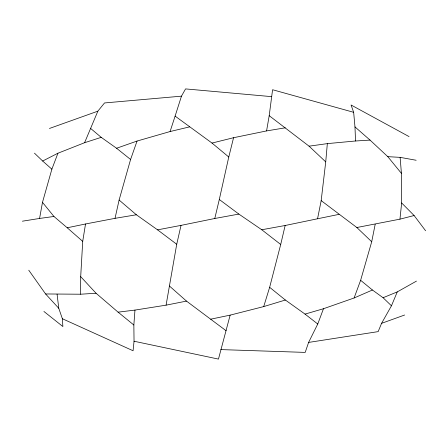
<?xml version="1.0" encoding="UTF-8"?>
<svg xmlns="http://www.w3.org/2000/svg" width="448" height="448" viewBox="0 0 448 448"><rect width="100%" height="100%" fill="white"/><g stroke="black" fill="none" stroke-linecap="round" stroke-linejoin="round"><path stroke-width="0.67" d="M28.767 270.211L45.595 293.961L80.629 294.218L80.696 276.657L82.718 241.371L85.518 223.983L115.03 218.333L136.371 214.777L157.578 229.852L176.725 244.266L166.079 305.155L134.966 310.089L118.098 312.161L96.057 293.244L80.696 276.657M57.081 294.179L58.766 308.269L62.362 318.735L133.078 350.756L134.042 341.236L133.851 325.013L134.966 310.089M325.73 161.879L327.337 143.623L355.527 140.991L370.042 140.095L387.806 156.666L401.419 173.365L401.654 202.966L399.952 219.156L356.838 227.517L321.177 200.62L325.73 161.879L309.07 146.177L269.203 115.696L272.58 89.729L353.657 112.308L354.978 126.913L355.527 140.991M271.706 96.65L185.562 88.906L181.474 96.158L175.106 116.11L212.022 143.069L233.565 137.715L266.577 130.917L269.203 115.696M22.4 221.194L39.575 218.45L42.487 202.35L51.878 169.176L57.938 153.222L84.588 142.716L101.214 137.346L116.581 148.249L130.586 159.477L119.106 200.038L115.03 218.333M233.565 137.715L228.777 157.007L219.302 199.489L238.857 214.082L261.778 229.757L285.152 225.495L317.554 218.77L321.177 200.62M285.152 225.495L280.711 244.474L269.646 287.314L285.365 300.026L305.038 314.098L323.478 308.728L354.105 297.982L360.629 280.297L371.711 241.741L375.194 224.241M176.725 244.266L181.031 225.378L214.782 218.49L238.857 214.082M214.782 218.49L219.302 199.489M285.365 300.026L263.71 306.589L230.154 315.129L218.462 359.094L134.042 341.236M263.71 306.589L269.646 287.314M116.581 148.249L137.049 141.058L170.083 131.538L175.106 116.11M323.478 308.728L317.755 324.005L308.599 342.423L305.2 352.402L220.802 349.591M130.586 159.477L137.049 141.058M416.466 281.103L397.275 291.894L391.451 305.805L381.573 323.338L378.157 331.621L308.599 342.423M84.588 142.716L97.854 111.171L104.53 102.95L181.474 96.158M34.468 153.166L42.655 161.028L57.938 153.222M354.105 297.982L372.439 290.013L383.074 297.724L391.451 305.805M383.074 297.724L397.275 291.894M381.573 323.338L404.645 315.011M49.437 128.47L97.854 111.171M399.952 219.156L414.12 215.533L425.6 230.759M170.083 131.538L189.56 126.89M42.487 202.35L53.945 216.468L67.228 227.78L85.518 223.983M169.4 285.986L186.491 301.101L210.655 319.194L230.154 315.129M317.554 218.77L339.035 214.357M166.079 305.155L186.491 301.101M157.578 229.852L181.031 225.378M266.577 130.917L285.281 127.809M309.07 146.177L327.337 143.623M39.575 218.45L53.945 216.468M80.629 294.218L96.057 293.244M387.806 156.666L400.12 157.36L416.147 160.261M409.063 136.595L351.064 104.989L353.657 112.308M210.655 319.194L226.134 330.753M261.778 229.757L280.711 244.474M305.038 314.098L317.755 324.005M43.921 311.466L62.882 326.553L62.362 318.735M118.098 312.161L133.851 325.013M360.629 280.297L372.439 290.013M212.022 143.069L228.777 157.007M90.535 128.352L101.214 137.346M119.106 200.038L136.371 214.777M354.978 126.913L370.042 140.095M67.228 227.78L82.718 241.371M42.655 161.028L51.878 169.176M356.838 227.517L371.711 241.741M401.654 202.966L414.12 215.533M45.595 293.961L58.766 308.269M400.12 157.36L401.419 173.365"/></g></svg>
